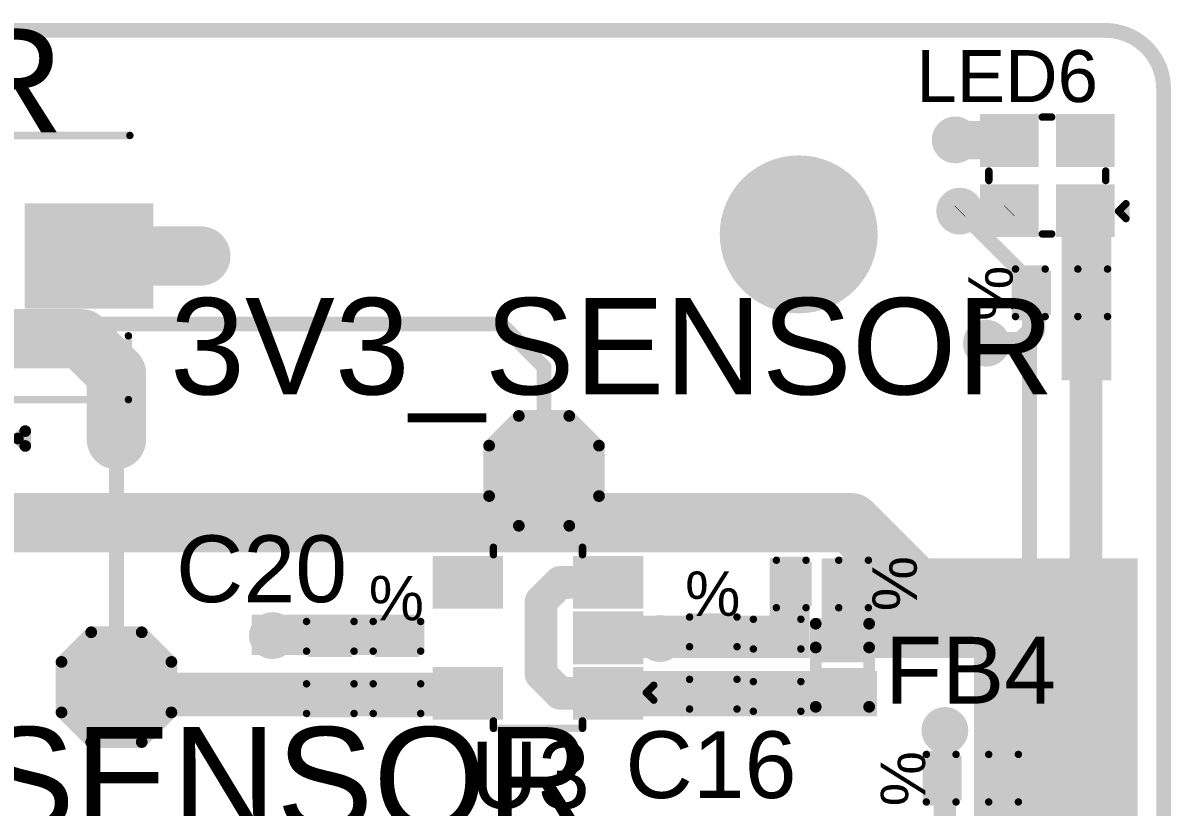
# Model space of a CAD drawing. Header units: millimetres. Extents: x -0.15 to 3.79, y -0.54 to 3.26.
# Drawn here: x 3.021 to 3.794, y 2.488 to 3.017 of the extents above; entities that cross this region are included whole.
import ezdxf

# ---------------------------------------------------------------- set-up
doc = ezdxf.new("R2010")
doc.units = ezdxf.units.MM
doc.header["$MEASUREMENT"] = 0
for name, color, linetype in [('BottomLayer', 5, 'Continuous'), ('BottomSolder', 6, 'Continuous'), ('Mechanical2', 216, 'Continuous'), ('MultiLayer', 9, 'Continuous'), ('PadHoleLayer', 156, 'Continuous'), ('TopLayer', 1, 'Continuous'), ('TopOverlay', 2, 'Continuous'), ('TopPaste', 8, 'Continuous'), ('TopSolder', 216, 'Continuous'), ('ViaHoleLayer', 16, 'Continuous')]:
    doc.layers.add(name, color=color, linetype=linetype)
doc.styles.add('Arial', font='arial.ttf', dxfattribs={"height": 0.2})

# ---------------------------------------------------------------- blocks, each defined once
blk = doc.blocks.new('T__________1')
at = {"layer": 'TopLayer'}
blk.add_hatch(color=1, dxfattribs=at).paths.add_polyline_path([(0.015, 0.03), (-0.015, 0.03), (-0.03, 0.015), (-0.03, -0.015), (-0.015, -0.03), (0.015, -0.03), (0.03, -0.015), (0.03, 0.015)])
at = {"layer": 'TopPaste'}
blk.add_hatch(color=8, dxfattribs=at).paths.add_polyline_path([(0.015, 0.03), (-0.015, 0.03), (-0.03, 0.015), (-0.03, -0.015), (-0.015, -0.03), (0.015, -0.03), (0.03, -0.015), (0.03, 0.015)])
at = {"layer": 'TopSolder'}
blk.add_hatch(color=216, dxfattribs=at).paths.add_polyline_path([(0.017, 0.034), (-0.017, 0.034), (-0.034, 0.017), (-0.034, -0.017), (-0.017, -0.034), (0.017, -0.034), (0.034, -0.017), (0.034, 0.017)])
at = {"layer": 'TopOverlay', "const_width": 0.00787}
for points in [[(-0.037, 0.017), (-0.017, 0.037)], [(-0.017, 0.037), (0.017, 0.037)], [(-0.017, 0.037), (0.017, 0.037)], [(0.017, 0.037), (0.037, 0.017)], [(-0.037, -0.017), (-0.037, 0.017)], [(0.037, -0.017), (0.037, 0.017)], [(-0.037, -0.017), (-0.017, -0.037)], [(0.017, -0.037), (0.037, -0.017)], [(-0.017, -0.037), (0.017, -0.037)], [(-0.017, -0.037), (0.017, -0.037)]]:
    blk.add_lwpolyline(points, dxfattribs=at)
at = {"layer": 'TopOverlay', "const_width": 0.00394}
for points in [[(-0.01897, 0.037, 1), (-0.01503, 0.037, 1)], [(-0.01897, 0.037, 1), (-0.01503, 0.037, 1)], [(-0.01897, 0.037, 1), (-0.01503, 0.037, 1)], [(0.01503, 0.037, 1), (0.01897, 0.037, 1)], [(0.01503, 0.037, 1), (0.01897, 0.037, 1)], [(0.01503, 0.037, 1), (0.01897, 0.037, 1)], [(-0.03897, 0.017, 1), (-0.03503, 0.017, 1)], [(-0.03897, 0.017, 1), (-0.03503, 0.017, 1)], [(0.03503, 0.017, 1), (0.03897, 0.017, 1)], [(0.03503, 0.017, 1), (0.03897, 0.017, 1)], [(-0.03897, -0.017, 1), (-0.03503, -0.017, 1)], [(-0.03897, -0.017, 1), (-0.03503, -0.017, 1)], [(0.03503, -0.017, 1), (0.03897, -0.017, 1)], [(0.03503, -0.017, 1), (0.03897, -0.017, 1)], [(-0.01897, -0.037, 1), (-0.01503, -0.037, 1)], [(-0.01897, -0.037, 1), (-0.01503, -0.037, 1)], [(-0.01897, -0.037, 1), (-0.01503, -0.037, 1)], [(0.01503, -0.037, 1), (0.01897, -0.037, 1)], [(0.01503, -0.037, 1), (0.01897, -0.037, 1)], [(0.01503, -0.037, 1), (0.01897, -0.037, 1)]]:
    blk.add_lwpolyline(points, format="xyb", close=True, dxfattribs=at)
blk = doc.blocks.new('C___0402_28')
at = {"layer": 'TopLayer'}
for points in [[(-0.0275, -0.0125), (-0.0275, 0.0125), (-0.0095, 0.0125), (-0.0095, -0.0125)], [(0.0095, -0.0125), (0.0095, 0.0125), (0.0275, 0.0125), (0.0275, -0.0125)]]:
    blk.add_hatch(color=1, dxfattribs=at).paths.add_polyline_path(points)
at = {"layer": 'TopPaste'}
for points in [[(-0.0275, -0.0125), (-0.0275, 0.0125), (-0.0095, 0.0125), (-0.0095, -0.0125)], [(0.0095, -0.0125), (0.0095, 0.0125), (0.0275, 0.0125), (0.0275, -0.0125)]]:
    blk.add_hatch(color=8, dxfattribs=at).paths.add_polyline_path(points)
at = {"layer": 'TopSolder'}
for points in [[(-0.02986, -0.01486), (-0.02986, 0.01486), (-0.00714, 0.01486), (-0.00714, -0.01486)], [(0.00714, -0.01486), (0.00714, 0.01486), (0.02986, 0.01486), (0.02986, -0.01486)]]:
    blk.add_hatch(color=216, dxfattribs=at).paths.add_polyline_path(points)
at = {"layer": 'TopOverlay', "const_width": 0.005}
for points in [[(-0.011, 0.016), (-0.031, 0.016)], [(-0.031, -0.016), (-0.031, 0.016)], [(0.031, 0.016), (0.011, 0.016)], [(0.031, -0.016), (0.031, 0.016)], [(-0.011, -0.016), (-0.031, -0.016)], [(0.031, -0.016), (0.011, -0.016)]]:
    blk.add_lwpolyline(points, dxfattribs=at)
at = {"layer": 'TopOverlay', "const_width": 0.0025}
for points in [[(-0.03225, 0.016, 1), (-0.02975, 0.016, 1)], [(-0.03225, 0.016, 1), (-0.02975, 0.016, 1)], [(-0.01225, 0.016, 1), (-0.00975, 0.016, 1)], [(0.00975, 0.016, 1), (0.01225, 0.016, 1)], [(0.02975, 0.016, 1), (0.03225, 0.016, 1)], [(0.02975, 0.016, 1), (0.03225, 0.016, 1)], [(-0.03225, -0.016, 1), (-0.02975, -0.016, 1)], [(-0.03225, -0.016, 1), (-0.02975, -0.016, 1)], [(-0.01225, -0.016, 1), (-0.00975, -0.016, 1)], [(0.00975, -0.016, 1), (0.01225, -0.016, 1)], [(0.02975, -0.016, 1), (0.03225, -0.016, 1)], [(0.02975, -0.016, 1), (0.03225, -0.016, 1)]]:
    blk.add_lwpolyline(points, format="xyb", close=True, dxfattribs=at)
blk = doc.blocks.new('C___0402_29')
at = {"layer": 'TopLayer'}
for points in [[(-0.0275, -0.0125), (-0.0275, 0.0125), (-0.0095, 0.0125), (-0.0095, -0.0125)], [(0.0095, -0.0125), (0.0095, 0.0125), (0.0275, 0.0125), (0.0275, -0.0125)]]:
    blk.add_hatch(color=1, dxfattribs=at).paths.add_polyline_path(points)
at = {"layer": 'TopPaste'}
for points in [[(-0.0275, -0.0125), (-0.0275, 0.0125), (-0.0095, 0.0125), (-0.0095, -0.0125)], [(0.0095, -0.0125), (0.0095, 0.0125), (0.0275, 0.0125), (0.0275, -0.0125)]]:
    blk.add_hatch(color=8, dxfattribs=at).paths.add_polyline_path(points)
at = {"layer": 'TopSolder'}
for points in [[(-0.02986, -0.01486), (-0.02986, 0.01486), (-0.00714, 0.01486), (-0.00714, -0.01486)], [(0.00714, -0.01486), (0.00714, 0.01486), (0.02986, 0.01486), (0.02986, -0.01486)]]:
    blk.add_hatch(color=216, dxfattribs=at).paths.add_polyline_path(points)
at = {"layer": 'TopOverlay', "const_width": 0.005}
for points in [[(-0.031, 0.016), (-0.011, 0.016)], [(-0.031, 0.016), (-0.031, -0.016)], [(0.011, 0.016), (0.031, 0.016)], [(0.031, 0.016), (0.031, -0.016)], [(-0.031, -0.016), (-0.011, -0.016)], [(0.011, -0.016), (0.031, -0.016)]]:
    blk.add_lwpolyline(points, dxfattribs=at)
at = {"layer": 'TopOverlay', "const_width": 0.0025}
for points in [[(-0.03225, 0.016, 1), (-0.02975, 0.016, 1)], [(-0.03225, 0.016, 1), (-0.02975, 0.016, 1)], [(-0.01225, 0.016, 1), (-0.00975, 0.016, 1)], [(0.00975, 0.016, 1), (0.01225, 0.016, 1)], [(0.02975, 0.016, 1), (0.03225, 0.016, 1)], [(0.02975, 0.016, 1), (0.03225, 0.016, 1)], [(-0.03225, -0.016, 1), (-0.02975, -0.016, 1)], [(-0.03225, -0.016, 1), (-0.02975, -0.016, 1)], [(-0.01225, -0.016, 1), (-0.00975, -0.016, 1)], [(0.00975, -0.016, 1), (0.01225, -0.016, 1)], [(0.02975, -0.016, 1), (0.03225, -0.016, 1)], [(0.02975, -0.016, 1), (0.03225, -0.016, 1)]]:
    blk.add_lwpolyline(points, format="xyb", close=True, dxfattribs=at)
blk = doc.blocks.new('SOT_25_5_55')
at = {"layer": 'TopLayer'}
for points in [[(-0.06693, 0.05118), (-0.02756, 0.05118), (-0.02756, 0.02362), (-0.06693, 0.02362)], [(0.02756, 0.05118), (0.06693, 0.05118), (0.06693, 0.02362), (0.02756, 0.02362)], [(-0.06693, 0.01378), (-0.02756, 0.01378), (-0.02756, -0.01378), (-0.06693, -0.01378)], [(-0.06693, -0.02362), (-0.02756, -0.02362), (-0.02756, -0.05118), (-0.06693, -0.05118)], [(0.02756, -0.02362), (0.06693, -0.02362), (0.06693, -0.05118), (0.02756, -0.05118)]]:
    blk.add_hatch(color=1, dxfattribs=at).paths.add_polyline_path(points)
at = {"layer": 'TopPaste'}
for points in [[(-0.06693, 0.05118), (-0.02756, 0.05118), (-0.02756, 0.02362), (-0.06693, 0.02362)], [(0.02756, 0.05118), (0.06693, 0.05118), (0.06693, 0.02362), (0.02756, 0.02362)], [(-0.06693, 0.01378), (-0.02756, 0.01378), (-0.02756, -0.01378), (-0.06693, -0.01378)], [(-0.06693, -0.02362), (-0.02756, -0.02362), (-0.02756, -0.05118), (-0.06693, -0.05118)], [(0.02756, -0.02362), (0.06693, -0.02362), (0.06693, -0.05118), (0.02756, -0.05118)]]:
    blk.add_hatch(color=8, dxfattribs=at).paths.add_polyline_path(points)
at = {"layer": 'TopSolder'}
for points in [[(-0.07093, 0.05518), (-0.02356, 0.05518), (-0.02356, 0.01962), (-0.07093, 0.01962)], [(0.02356, 0.05518), (0.07093, 0.05518), (0.07093, 0.01962), (0.02356, 0.01962)], [(-0.07093, 0.01778), (-0.02356, 0.01778), (-0.02356, -0.01778), (-0.07093, -0.01778)], [(-0.07093, -0.01962), (-0.02356, -0.01962), (-0.02356, -0.05518), (-0.07093, -0.05518)], [(0.02356, -0.01962), (0.07093, -0.01962), (0.07093, -0.05518), (0.02356, -0.05518)]]:
    blk.add_hatch(color=216, dxfattribs=at).paths.add_polyline_path(points)
at = {"layer": 'TopOverlay', "const_width": 0.005}
for points in [[(-0.03, 0.061), (-0.03, 0.056)], [(0.03, 0.061), (-0.03, 0.061)], [(0.03, 0.061), (0.03, 0.056)], [(-0.078, 0.042), (-0.078, 0.032)], [(-0.073, 0.037), (-0.078, 0.042)], [(-0.073, 0.037), (-0.078, 0.032)], [(-0.03, -0.056), (-0.03, -0.061)], [(0.03, -0.056), (0.03, -0.061)], [(0.03, -0.061), (-0.03, -0.061)]]:
    blk.add_lwpolyline(points, dxfattribs=at)
at = {"layer": 'TopOverlay', "const_width": 0.0025}
for points in [[(-0.03125, 0.061, 1), (-0.02875, 0.061, 1)], [(-0.03125, 0.061, 1), (-0.02875, 0.061, 1)], [(0.02875, 0.061, 1), (0.03125, 0.061, 1)], [(0.02875, 0.061, 1), (0.03125, 0.061, 1)], [(-0.03125, 0.056, 1), (-0.02875, 0.056, 1)], [(0.02875, 0.056, 1), (0.03125, 0.056, 1)], [(-0.07925, 0.042, 1), (-0.07675, 0.042, 1)], [(-0.07925, 0.042, 1), (-0.07675, 0.042, 1)], [(-0.07425, 0.037, 1), (-0.07175, 0.037, 1)], [(-0.07425, 0.037, 1), (-0.07175, 0.037, 1)], [(-0.07925, 0.032, 1), (-0.07675, 0.032, 1)], [(-0.07925, 0.032, 1), (-0.07675, 0.032, 1)], [(-0.03125, -0.056, 1), (-0.02875, -0.056, 1)], [(0.02875, -0.056, 1), (0.03125, -0.056, 1)], [(-0.03125, -0.061, 1), (-0.02875, -0.061, 1)], [(-0.03125, -0.061, 1), (-0.02875, -0.061, 1)], [(0.02875, -0.061, 1), (0.03125, -0.061, 1)], [(0.02875, -0.061, 1), (0.03125, -0.061, 1)]]:
    blk.add_lwpolyline(points, format="xyb", close=True, dxfattribs=at)
blk = doc.blocks.new('T__________128')
at = {"layer": 'TopLayer'}
blk.add_hatch(color=1, dxfattribs=at).paths.add_polyline_path([(0.015, 0.03), (-0.015, 0.03), (-0.03, 0.015), (-0.03, -0.015), (-0.015, -0.03), (0.015, -0.03), (0.03, -0.015), (0.03, 0.015)])
at = {"layer": 'TopPaste'}
blk.add_hatch(color=8, dxfattribs=at).paths.add_polyline_path([(0.015, 0.03), (-0.015, 0.03), (-0.03, 0.015), (-0.03, -0.015), (-0.015, -0.03), (0.015, -0.03), (0.03, -0.015), (0.03, 0.015)])
at = {"layer": 'TopSolder'}
blk.add_hatch(color=216, dxfattribs=at).paths.add_polyline_path([(0.017, 0.034), (-0.017, 0.034), (-0.034, 0.017), (-0.034, -0.017), (-0.017, -0.034), (0.017, -0.034), (0.034, -0.017), (0.034, 0.017)])
at = {"layer": 'TopOverlay', "const_width": 0.00787}
for points in [[(-0.037, 0.017), (-0.017, 0.037)], [(-0.017, 0.037), (0.017, 0.037)], [(-0.017, 0.037), (0.017, 0.037)], [(0.017, 0.037), (0.037, 0.017)], [(-0.037, -0.017), (-0.037, 0.017)], [(0.037, -0.017), (0.037, 0.017)], [(-0.037, -0.017), (-0.017, -0.037)], [(0.017, -0.037), (0.037, -0.017)], [(-0.017, -0.037), (0.017, -0.037)], [(-0.017, -0.037), (0.017, -0.037)]]:
    blk.add_lwpolyline(points, dxfattribs=at)
at = {"layer": 'TopOverlay', "const_width": 0.00394}
for points in [[(-0.01897, 0.037, 1), (-0.01503, 0.037, 1)], [(-0.01897, 0.037, 1), (-0.01503, 0.037, 1)], [(-0.01897, 0.037, 1), (-0.01503, 0.037, 1)], [(0.01503, 0.037, 1), (0.01897, 0.037, 1)], [(0.01503, 0.037, 1), (0.01897, 0.037, 1)], [(0.01503, 0.037, 1), (0.01897, 0.037, 1)], [(-0.03897, 0.017, 1), (-0.03503, 0.017, 1)], [(-0.03897, 0.017, 1), (-0.03503, 0.017, 1)], [(0.03503, 0.017, 1), (0.03897, 0.017, 1)], [(0.03503, 0.017, 1), (0.03897, 0.017, 1)], [(-0.03897, -0.017, 1), (-0.03503, -0.017, 1)], [(-0.03897, -0.017, 1), (-0.03503, -0.017, 1)], [(0.03503, -0.017, 1), (0.03897, -0.017, 1)], [(0.03503, -0.017, 1), (0.03897, -0.017, 1)], [(-0.01897, -0.037, 1), (-0.01503, -0.037, 1)], [(-0.01897, -0.037, 1), (-0.01503, -0.037, 1)], [(-0.01897, -0.037, 1), (-0.01503, -0.037, 1)], [(0.01503, -0.037, 1), (0.01897, -0.037, 1)], [(0.01503, -0.037, 1), (0.01897, -0.037, 1)], [(0.01503, -0.037, 1), (0.01897, -0.037, 1)]]:
    blk.add_lwpolyline(points, format="xyb", close=True, dxfattribs=at)
blk = doc.blocks.new('SK6812_EC20_130')
at = {"layer": 'TopLayer'}
for points in [[(-0.04134, 0.0374), (-0.00984, 0.0374), (-0.00984, 0.00984), (-0.04134, 0.00984)], [(0.00984, 0.0374), (0.04134, 0.0374), (0.04134, 0.00984), (0.00984, 0.00984)], [(-0.04134, -0.00984), (-0.00984, -0.00984), (-0.00984, -0.0374), (-0.04134, -0.0374)], [(0.00984, -0.00984), (0.04134, -0.00984), (0.04134, -0.0374), (0.00984, -0.0374)]]:
    blk.add_hatch(color=1, dxfattribs=at).paths.add_polyline_path(points)
at = {"layer": 'TopPaste'}
for points in [[(-0.04134, 0.0374), (-0.00984, 0.0374), (-0.00984, 0.00984), (-0.04134, 0.00984)], [(0.00984, 0.0374), (0.04134, 0.0374), (0.04134, 0.00984), (0.00984, 0.00984)], [(-0.04134, -0.00984), (-0.00984, -0.00984), (-0.00984, -0.0374), (-0.04134, -0.0374)], [(0.00984, -0.00984), (0.04134, -0.00984), (0.04134, -0.0374), (0.00984, -0.0374)]]:
    blk.add_hatch(color=8, dxfattribs=at).paths.add_polyline_path(points)
at = {"layer": 'TopSolder'}
for points in [[(-0.04534, 0.0414), (-0.00584, 0.0414), (-0.00584, 0.00584), (-0.04534, 0.00584)], [(0.00584, 0.0414), (0.04534, 0.0414), (0.04534, 0.00584), (0.00584, 0.00584)], [(-0.04534, -0.00584), (-0.00584, -0.00584), (-0.00584, -0.0414), (-0.04534, -0.0414)], [(0.00584, -0.00584), (0.04534, -0.00584), (0.04534, -0.0414), (0.00584, -0.0414)]]:
    blk.add_hatch(color=216, dxfattribs=at).paths.add_polyline_path(points)
at = {"layer": 'TopOverlay', "const_width": 0.005}
for points in [[(-0.00337, 0.03937), (0.003, 0.03937)], [(-0.03937, -0.00337), (-0.03937, 0.003)], [(0.03937, -0.00337), (0.03937, 0.003)], [(0.048, -0.024), (0.053, -0.019)], [(0.048, -0.024), (0.053, -0.029)], [(0.053, -0.029), (0.053, -0.019)], [(-0.00337, -0.03937), (0.003, -0.03937)]]:
    blk.add_lwpolyline(points, dxfattribs=at)
at = {"layer": 'TopOverlay', "const_width": 0.0025}
for points in [[(-0.00462, 0.03937, 1), (-0.00212, 0.03937, 1)], [(0.00175, 0.03937, 1), (0.00425, 0.03937, 1)], [(-0.04062, 0.003, 1), (-0.03812, 0.003, 1)], [(0.03812, 0.003, 1), (0.04062, 0.003, 1)], [(-0.04062, -0.00337, 1), (-0.03812, -0.00337, 1)], [(0.03812, -0.00337, 1), (0.04062, -0.00337, 1)], [(0.04675, -0.024, 1), (0.04925, -0.024, 1)], [(0.04675, -0.024, 1), (0.04925, -0.024, 1)], [(0.05175, -0.019, 1), (0.05425, -0.019, 1)], [(0.05175, -0.019, 1), (0.05425, -0.019, 1)], [(0.05175, -0.029, 1), (0.05425, -0.029, 1)], [(0.05175, -0.029, 1), (0.05425, -0.029, 1)], [(-0.00462, -0.03937, 1), (-0.00212, -0.03937, 1)], [(0.00175, -0.03937, 1), (0.00425, -0.03937, 1)]]:
    blk.add_lwpolyline(points, format="xyb", close=True, dxfattribs=at)
blk = doc.blocks.new('AFC01_S10FCC_00_144')
at = {"layer": 'TopLayer'}
for points in [[(-0.08268, 0.02717), (-0.09449, 0.02717), (-0.09449, 0.07835), (-0.08268, 0.07835)], [(-0.06299, 0.02717), (-0.0748, 0.02717), (-0.0748, 0.07835), (-0.06299, 0.07835)], [(-0.04331, 0.02717), (-0.05512, 0.02717), (-0.05512, 0.07835), (-0.04331, 0.07835)], [(-0.02362, 0.02717), (-0.03543, 0.02717), (-0.03543, 0.07835), (-0.02362, 0.07835)], [(-0.00394, 0.02717), (-0.01575, 0.02717), (-0.01575, 0.07835), (-0.00394, 0.07835)], [(0.01575, 0.02717), (0.00394, 0.02717), (0.00394, 0.07835), (0.01575, 0.07835)], [(0.03543, 0.02717), (0.02362, 0.02717), (0.02362, 0.07835), (0.03543, 0.07835)], [(0.05512, 0.02717), (0.04331, 0.02717), (0.04331, 0.07835), (0.05512, 0.07835)], [(0.0748, 0.02717), (0.06299, 0.02717), (0.06299, 0.07835), (0.0748, 0.07835)], [(0.09449, 0.02717), (0.08268, 0.02717), (0.08268, 0.07835), (0.09449, 0.07835)], [(-0.11614, -0.08425), (-0.19488, -0.08425), (-0.19488, -0.02126), (-0.11614, -0.02126)], [(0.11614, -0.02126), (0.19488, -0.02126), (0.19488, -0.08425), (0.11614, -0.08425)]]:
    blk.add_hatch(color=1, dxfattribs=at).paths.add_polyline_path(points)
at = {"layer": 'TopPaste'}
for points in [[(-0.08268, 0.02717), (-0.09449, 0.02717), (-0.09449, 0.07835), (-0.08268, 0.07835)], [(-0.06299, 0.02717), (-0.0748, 0.02717), (-0.0748, 0.07835), (-0.06299, 0.07835)], [(-0.04331, 0.02717), (-0.05512, 0.02717), (-0.05512, 0.07835), (-0.04331, 0.07835)], [(-0.02362, 0.02717), (-0.03543, 0.02717), (-0.03543, 0.07835), (-0.02362, 0.07835)], [(-0.00394, 0.02717), (-0.01575, 0.02717), (-0.01575, 0.07835), (-0.00394, 0.07835)], [(0.01575, 0.02717), (0.00394, 0.02717), (0.00394, 0.07835), (0.01575, 0.07835)], [(0.03543, 0.02717), (0.02362, 0.02717), (0.02362, 0.07835), (0.03543, 0.07835)], [(0.05512, 0.02717), (0.04331, 0.02717), (0.04331, 0.07835), (0.05512, 0.07835)], [(0.0748, 0.02717), (0.06299, 0.02717), (0.06299, 0.07835), (0.0748, 0.07835)], [(0.09449, 0.02717), (0.08268, 0.02717), (0.08268, 0.07835), (0.09449, 0.07835)], [(-0.11614, -0.08425), (-0.19488, -0.08425), (-0.19488, -0.02126), (-0.11614, -0.02126)], [(0.11614, -0.02126), (0.19488, -0.02126), (0.19488, -0.08425), (0.11614, -0.08425)]]:
    blk.add_hatch(color=8, dxfattribs=at).paths.add_polyline_path(points)
at = {"layer": 'TopSolder'}
for points in [[(-0.07868, 0.02317), (-0.09849, 0.02317), (-0.09849, 0.08235), (-0.07868, 0.08235)], [(-0.05899, 0.02317), (-0.0788, 0.02317), (-0.0788, 0.08235), (-0.05899, 0.08235)], [(-0.03931, 0.02317), (-0.05912, 0.02317), (-0.05912, 0.08235), (-0.03931, 0.08235)], [(-0.01962, 0.02317), (-0.03943, 0.02317), (-0.03943, 0.08235), (-0.01962, 0.08235)], [(0.00006, 0.02317), (-0.01975, 0.02317), (-0.01975, 0.08235), (0.00006, 0.08235)], [(0.01975, 0.02317), (-0.00006, 0.02317), (-0.00006, 0.08235), (0.01975, 0.08235)], [(0.03943, 0.02317), (0.01962, 0.02317), (0.01962, 0.08235), (0.03943, 0.08235)], [(0.05912, 0.02317), (0.03931, 0.02317), (0.03931, 0.08235), (0.05912, 0.08235)], [(0.0788, 0.02317), (0.05899, 0.02317), (0.05899, 0.08235), (0.0788, 0.08235)], [(0.09849, 0.02317), (0.07868, 0.02317), (0.07868, 0.08235), (0.09849, 0.08235)], [(-0.11214, -0.08825), (-0.19888, -0.08825), (-0.19888, -0.01726), (-0.11214, -0.01726)], [(0.11214, -0.01726), (0.19888, -0.01726), (0.19888, -0.08825), (0.11214, -0.08825)]]:
    blk.add_hatch(color=216, dxfattribs=at).paths.add_polyline_path(points)
at = {"layer": 'TopOverlay'}
for points, const_width in [([(-0.10749, 0.07022), (-0.11249, 0.07522)], 0.00787), ([(-0.11249, 0.07522), (-0.11249, 0.06522)], 0.00787), ([(-0.10749, 0.07022), (-0.11249, 0.06522)], 0.00787), ([(-0.102, 0.044), (-0.182, 0.044)], 0.005), ([(-0.182, 0.044), (-0.182, 0.001)], 0.005), ([(0.182, 0.044), (0.102, 0.044)], 0.005), ([(0.182, 0.044), (0.182, 0.001)], 0.005), ([(0.183, -0.134), (-0.183, -0.134)], 0.005)]:
    blk.add_lwpolyline(points, dxfattribs=dict(at, const_width=const_width))
for points, const_width in [([(-0.11446, 0.07522, 1), (-0.11052, 0.07522, 1)], 0.00394), ([(-0.11446, 0.07522, 1), (-0.11052, 0.07522, 1)], 0.00394), ([(-0.10946, 0.07022, 1), (-0.10552, 0.07022, 1)], 0.00394), ([(-0.10946, 0.07022, 1), (-0.10552, 0.07022, 1)], 0.00394), ([(-0.11446, 0.06522, 1), (-0.11052, 0.06522, 1)], 0.00394), ([(-0.11446, 0.06522, 1), (-0.11052, 0.06522, 1)], 0.00394), ([(-0.18325, 0.044, 1), (-0.18075, 0.044, 1)], 0.0025), ([(-0.18325, 0.044, 1), (-0.18075, 0.044, 1)], 0.0025), ([(-0.10325, 0.044, 1), (-0.10075, 0.044, 1)], 0.0025), ([(0.10075, 0.044, 1), (0.10325, 0.044, 1)], 0.0025), ([(0.18075, 0.044, 1), (0.18325, 0.044, 1)], 0.0025), ([(0.18075, 0.044, 1), (0.18325, 0.044, 1)], 0.0025), ([(-0.18325, 0.001, 1), (-0.18075, 0.001, 1)], 0.0025), ([(0.18075, 0.001, 1), (0.18325, 0.001, 1)], 0.0025), ([(-0.18425, -0.134, 1), (-0.18175, -0.134, 1)], 0.0025), ([(0.18175, -0.134, 1), (0.18425, -0.134, 1)], 0.0025)]:
    blk.add_lwpolyline(points, format="xyb", close=True, dxfattribs=dict(at, const_width=const_width))
blk.add_text('1', height=0.045, dxfattribs=at).set_placement((-0.092, -0.015))
blk = doc.blocks.new('IND_0402_147')
at = {"layer": 'TopLayer'}
for points in [[(-0.02165, 0.01181), (-0.00591, 0.01181), (-0.00591, -0.01181), (-0.02165, -0.01181)], [(0.00591, 0.01181), (0.02165, 0.01181), (0.02165, -0.01181), (0.00591, -0.01181)]]:
    blk.add_hatch(color=1, dxfattribs=at).paths.add_polyline_path(points)
at = {"layer": 'TopPaste'}
for points in [[(-0.02165, 0.01181), (-0.00591, 0.01181), (-0.00591, -0.01181), (-0.02165, -0.01181)], [(0.00591, 0.01181), (0.02165, 0.01181), (0.02165, -0.01181), (0.00591, -0.01181)]]:
    blk.add_hatch(color=8, dxfattribs=at).paths.add_polyline_path(points)
at = {"layer": 'TopSolder'}
for points in [[(-0.02565, 0.01581), (-0.00191, 0.01581), (-0.00191, -0.01581), (-0.02565, -0.01581)], [(0.00191, 0.01581), (0.02565, 0.01581), (0.02565, -0.01581), (0.00191, -0.01581)]]:
    blk.add_hatch(color=216, dxfattribs=at).paths.add_polyline_path(points)
at = {"layer": 'TopOverlay', "const_width": 0.00787}
for points in [[(-0.028, -0.018), (-0.028, 0.018)], [(-0.012, 0.018), (-0.028, 0.018)], [(0.028, 0.018), (-0.012, 0.018)], [(0.028, -0.018), (0.028, 0.018)], [(-0.012, -0.018), (-0.028, -0.018)], [(0.028, -0.018), (-0.012, -0.018)]]:
    blk.add_lwpolyline(points, dxfattribs=at)
at = {"layer": 'TopOverlay', "const_width": 0.00394}
for points in [[(-0.02997, 0.018, 1), (-0.02603, 0.018, 1)], [(-0.02997, 0.018, 1), (-0.02603, 0.018, 1)], [(-0.01397, 0.018, 1), (-0.01003, 0.018, 1)], [(-0.01397, 0.018, 1), (-0.01003, 0.018, 1)], [(0.02603, 0.018, 1), (0.02997, 0.018, 1)], [(0.02603, 0.018, 1), (0.02997, 0.018, 1)], [(-0.02997, -0.018, 1), (-0.02603, -0.018, 1)], [(-0.02997, -0.018, 1), (-0.02603, -0.018, 1)], [(-0.01397, -0.018, 1), (-0.01003, -0.018, 1)], [(-0.01397, -0.018, 1), (-0.01003, -0.018, 1)], [(0.02603, -0.018, 1), (0.02997, -0.018, 1)], [(0.02603, -0.018, 1), (0.02997, -0.018, 1)]]:
    blk.add_lwpolyline(points, format="xyb", close=True, dxfattribs=at)
blk = doc.blocks.new('C___0402_151')
at = {"layer": 'TopLayer'}
for points in [[(-0.0275, -0.0125), (-0.0275, 0.0125), (-0.0095, 0.0125), (-0.0095, -0.0125)], [(0.0095, -0.0125), (0.0095, 0.0125), (0.0275, 0.0125), (0.0275, -0.0125)]]:
    blk.add_hatch(color=1, dxfattribs=at).paths.add_polyline_path(points)
at = {"layer": 'TopPaste'}
for points in [[(-0.0275, -0.0125), (-0.0275, 0.0125), (-0.0095, 0.0125), (-0.0095, -0.0125)], [(0.0095, -0.0125), (0.0095, 0.0125), (0.0275, 0.0125), (0.0275, -0.0125)]]:
    blk.add_hatch(color=8, dxfattribs=at).paths.add_polyline_path(points)
at = {"layer": 'TopSolder'}
for points in [[(-0.02986, -0.01486), (-0.02986, 0.01486), (-0.00714, 0.01486), (-0.00714, -0.01486)], [(0.00714, -0.01486), (0.00714, 0.01486), (0.02986, 0.01486), (0.02986, -0.01486)]]:
    blk.add_hatch(color=216, dxfattribs=at).paths.add_polyline_path(points)
at = {"layer": 'TopOverlay', "const_width": 0.005}
for points in [[(-0.031, 0.016), (-0.031, -0.016)], [(-0.011, 0.016), (-0.031, 0.016)], [(0.031, 0.016), (0.011, 0.016)], [(0.031, 0.016), (0.031, -0.016)], [(-0.011, -0.016), (-0.031, -0.016)], [(0.031, -0.016), (0.011, -0.016)]]:
    blk.add_lwpolyline(points, dxfattribs=at)
at = {"layer": 'TopOverlay', "const_width": 0.0025}
for points in [[(-0.03225, 0.016, 1), (-0.02975, 0.016, 1)], [(-0.03225, 0.016, 1), (-0.02975, 0.016, 1)], [(-0.01225, 0.016, 1), (-0.00975, 0.016, 1)], [(0.00975, 0.016, 1), (0.01225, 0.016, 1)], [(0.02975, 0.016, 1), (0.03225, 0.016, 1)], [(0.02975, 0.016, 1), (0.03225, 0.016, 1)], [(-0.03225, -0.016, 1), (-0.02975, -0.016, 1)], [(-0.03225, -0.016, 1), (-0.02975, -0.016, 1)], [(-0.01225, -0.016, 1), (-0.00975, -0.016, 1)], [(0.00975, -0.016, 1), (0.01225, -0.016, 1)], [(0.02975, -0.016, 1), (0.03225, -0.016, 1)], [(0.02975, -0.016, 1), (0.03225, -0.016, 1)]]:
    blk.add_lwpolyline(points, format="xyb", close=True, dxfattribs=at)
blk = doc.blocks.new('C___0402_171')
at = {"layer": 'TopLayer'}
for points in [[(-0.0275, -0.0125), (-0.0275, 0.0125), (-0.0095, 0.0125), (-0.0095, -0.0125)], [(0.0095, -0.0125), (0.0095, 0.0125), (0.0275, 0.0125), (0.0275, -0.0125)]]:
    blk.add_hatch(color=1, dxfattribs=at).paths.add_polyline_path(points)
at = {"layer": 'TopPaste'}
for points in [[(-0.0275, -0.0125), (-0.0275, 0.0125), (-0.0095, 0.0125), (-0.0095, -0.0125)], [(0.0095, -0.0125), (0.0095, 0.0125), (0.0275, 0.0125), (0.0275, -0.0125)]]:
    blk.add_hatch(color=8, dxfattribs=at).paths.add_polyline_path(points)
at = {"layer": 'TopSolder'}
for points in [[(-0.02986, -0.01486), (-0.02986, 0.01486), (-0.00714, 0.01486), (-0.00714, -0.01486)], [(0.00714, -0.01486), (0.00714, 0.01486), (0.02986, 0.01486), (0.02986, -0.01486)]]:
    blk.add_hatch(color=216, dxfattribs=at).paths.add_polyline_path(points)
at = {"layer": 'TopOverlay', "const_width": 0.005}
for points in [[(-0.031, 0.016), (-0.011, 0.016)], [(-0.031, 0.016), (-0.031, -0.016)], [(0.011, 0.016), (0.031, 0.016)], [(0.031, 0.016), (0.031, -0.016)], [(-0.031, -0.016), (-0.011, -0.016)], [(0.011, -0.016), (0.031, -0.016)]]:
    blk.add_lwpolyline(points, dxfattribs=at)
at = {"layer": 'TopOverlay', "const_width": 0.0025}
for points in [[(-0.03225, 0.016, 1), (-0.02975, 0.016, 1)], [(-0.03225, 0.016, 1), (-0.02975, 0.016, 1)], [(-0.01225, 0.016, 1), (-0.00975, 0.016, 1)], [(0.00975, 0.016, 1), (0.01225, 0.016, 1)], [(0.02975, 0.016, 1), (0.03225, 0.016, 1)], [(0.02975, 0.016, 1), (0.03225, 0.016, 1)], [(-0.03225, -0.016, 1), (-0.02975, -0.016, 1)], [(-0.03225, -0.016, 1), (-0.02975, -0.016, 1)], [(-0.01225, -0.016, 1), (-0.00975, -0.016, 1)], [(0.00975, -0.016, 1), (0.01225, -0.016, 1)], [(0.02975, -0.016, 1), (0.03225, -0.016, 1)], [(0.02975, -0.016, 1), (0.03225, -0.016, 1)]]:
    blk.add_lwpolyline(points, format="xyb", close=True, dxfattribs=at)
blk = doc.blocks.new('C___0402_172')
at = {"layer": 'TopLayer'}
for points in [[(-0.0275, -0.0125), (-0.0275, 0.0125), (-0.0095, 0.0125), (-0.0095, -0.0125)], [(0.0095, -0.0125), (0.0095, 0.0125), (0.0275, 0.0125), (0.0275, -0.0125)]]:
    blk.add_hatch(color=1, dxfattribs=at).paths.add_polyline_path(points)
at = {"layer": 'TopPaste'}
for points in [[(-0.0275, -0.0125), (-0.0275, 0.0125), (-0.0095, 0.0125), (-0.0095, -0.0125)], [(0.0095, -0.0125), (0.0095, 0.0125), (0.0275, 0.0125), (0.0275, -0.0125)]]:
    blk.add_hatch(color=8, dxfattribs=at).paths.add_polyline_path(points)
at = {"layer": 'TopSolder'}
for points in [[(-0.02986, -0.01486), (-0.02986, 0.01486), (-0.00714, 0.01486), (-0.00714, -0.01486)], [(0.00714, -0.01486), (0.00714, 0.01486), (0.02986, 0.01486), (0.02986, -0.01486)]]:
    blk.add_hatch(color=216, dxfattribs=at).paths.add_polyline_path(points)
at = {"layer": 'TopOverlay', "const_width": 0.005}
for points in [[(-0.031, -0.016), (-0.031, 0.016)], [(-0.011, 0.016), (-0.031, 0.016)], [(0.031, 0.016), (0.011, 0.016)], [(0.031, -0.016), (0.031, 0.016)], [(-0.011, -0.016), (-0.031, -0.016)], [(0.031, -0.016), (0.011, -0.016)]]:
    blk.add_lwpolyline(points, dxfattribs=at)
at = {"layer": 'TopOverlay', "const_width": 0.0025}
for points in [[(-0.03225, 0.016, 1), (-0.02975, 0.016, 1)], [(-0.03225, 0.016, 1), (-0.02975, 0.016, 1)], [(-0.01225, 0.016, 1), (-0.00975, 0.016, 1)], [(0.00975, 0.016, 1), (0.01225, 0.016, 1)], [(0.02975, 0.016, 1), (0.03225, 0.016, 1)], [(0.02975, 0.016, 1), (0.03225, 0.016, 1)], [(-0.03225, -0.016, 1), (-0.02975, -0.016, 1)], [(-0.03225, -0.016, 1), (-0.02975, -0.016, 1)], [(-0.01225, -0.016, 1), (-0.00975, -0.016, 1)], [(0.00975, -0.016, 1), (0.01225, -0.016, 1)], [(0.02975, -0.016, 1), (0.03225, -0.016, 1)], [(0.02975, -0.016, 1), (0.03225, -0.016, 1)]]:
    blk.add_lwpolyline(points, format="xyb", close=True, dxfattribs=at)
blk = doc.blocks.new('C___0402_173')
at = {"layer": 'TopLayer'}
for points in [[(-0.0275, -0.0125), (-0.0275, 0.0125), (-0.0095, 0.0125), (-0.0095, -0.0125)], [(0.0095, -0.0125), (0.0095, 0.0125), (0.0275, 0.0125), (0.0275, -0.0125)]]:
    blk.add_hatch(color=1, dxfattribs=at).paths.add_polyline_path(points)
at = {"layer": 'TopPaste'}
for points in [[(-0.0275, -0.0125), (-0.0275, 0.0125), (-0.0095, 0.0125), (-0.0095, -0.0125)], [(0.0095, -0.0125), (0.0095, 0.0125), (0.0275, 0.0125), (0.0275, -0.0125)]]:
    blk.add_hatch(color=8, dxfattribs=at).paths.add_polyline_path(points)
at = {"layer": 'TopSolder'}
for points in [[(-0.02986, -0.01486), (-0.02986, 0.01486), (-0.00714, 0.01486), (-0.00714, -0.01486)], [(0.00714, -0.01486), (0.00714, 0.01486), (0.02986, 0.01486), (0.02986, -0.01486)]]:
    blk.add_hatch(color=216, dxfattribs=at).paths.add_polyline_path(points)
at = {"layer": 'TopOverlay', "const_width": 0.005}
for points in [[(-0.011, 0.016), (-0.031, 0.016)], [(-0.031, 0.016), (-0.031, -0.016)], [(0.031, 0.016), (0.011, 0.016)], [(0.031, 0.016), (0.031, -0.016)], [(-0.011, -0.016), (-0.031, -0.016)], [(0.031, -0.016), (0.011, -0.016)]]:
    blk.add_lwpolyline(points, dxfattribs=at)
at = {"layer": 'TopOverlay', "const_width": 0.0025}
for points in [[(-0.03225, 0.016, 1), (-0.02975, 0.016, 1)], [(-0.03225, 0.016, 1), (-0.02975, 0.016, 1)], [(-0.01225, 0.016, 1), (-0.00975, 0.016, 1)], [(0.00975, 0.016, 1), (0.01225, 0.016, 1)], [(0.02975, 0.016, 1), (0.03225, 0.016, 1)], [(0.02975, 0.016, 1), (0.03225, 0.016, 1)], [(-0.03225, -0.016, 1), (-0.02975, -0.016, 1)], [(-0.03225, -0.016, 1), (-0.02975, -0.016, 1)], [(-0.01225, -0.016, 1), (-0.00975, -0.016, 1)], [(0.00975, -0.016, 1), (0.01225, -0.016, 1)], [(0.02975, -0.016, 1), (0.03225, -0.016, 1)], [(0.02975, -0.016, 1), (0.03225, -0.016, 1)]]:
    blk.add_lwpolyline(points, format="xyb", close=True, dxfattribs=at)
blk = doc.blocks.new('C___0402_178')
at = {"layer": 'TopLayer'}
for points in [[(-0.0275, -0.0125), (-0.0275, 0.0125), (-0.0095, 0.0125), (-0.0095, -0.0125)], [(0.0095, -0.0125), (0.0095, 0.0125), (0.0275, 0.0125), (0.0275, -0.0125)]]:
    blk.add_hatch(color=1, dxfattribs=at).paths.add_polyline_path(points)
at = {"layer": 'TopPaste'}
for points in [[(-0.0275, -0.0125), (-0.0275, 0.0125), (-0.0095, 0.0125), (-0.0095, -0.0125)], [(0.0095, -0.0125), (0.0095, 0.0125), (0.0275, 0.0125), (0.0275, -0.0125)]]:
    blk.add_hatch(color=8, dxfattribs=at).paths.add_polyline_path(points)
at = {"layer": 'TopSolder'}
for points in [[(-0.02986, -0.01486), (-0.02986, 0.01486), (-0.00714, 0.01486), (-0.00714, -0.01486)], [(0.00714, -0.01486), (0.00714, 0.01486), (0.02986, 0.01486), (0.02986, -0.01486)]]:
    blk.add_hatch(color=216, dxfattribs=at).paths.add_polyline_path(points)
at = {"layer": 'TopOverlay', "const_width": 0.005}
for points in [[(-0.031, 0.016), (-0.031, -0.016)], [(-0.011, 0.016), (-0.031, 0.016)], [(0.031, 0.016), (0.011, 0.016)], [(0.031, 0.016), (0.031, -0.016)], [(-0.011, -0.016), (-0.031, -0.016)], [(0.031, -0.016), (0.011, -0.016)]]:
    blk.add_lwpolyline(points, dxfattribs=at)
at = {"layer": 'TopOverlay', "const_width": 0.0025}
for points in [[(-0.03225, 0.016, 1), (-0.02975, 0.016, 1)], [(-0.03225, 0.016, 1), (-0.02975, 0.016, 1)], [(-0.01225, 0.016, 1), (-0.00975, 0.016, 1)], [(0.00975, 0.016, 1), (0.01225, 0.016, 1)], [(0.02975, 0.016, 1), (0.03225, 0.016, 1)], [(0.02975, 0.016, 1), (0.03225, 0.016, 1)], [(-0.03225, -0.016, 1), (-0.02975, -0.016, 1)], [(-0.03225, -0.016, 1), (-0.02975, -0.016, 1)], [(-0.01225, -0.016, 1), (-0.00975, -0.016, 1)], [(0.00975, -0.016, 1), (0.01225, -0.016, 1)], [(0.02975, -0.016, 1), (0.03225, -0.016, 1)], [(0.02975, -0.016, 1), (0.03225, -0.016, 1)]]:
    blk.add_lwpolyline(points, format="xyb", close=True, dxfattribs=at)

msp = doc.modelspace()

# ---------------------------------------------------------------- hatches: boundary and pattern name
at = {"layer": 'BottomLayer'}
h = msp.add_hatch(color=5, dxfattribs=at)
edge = h.paths.add_edge_path()
edge.add_arc((3.649, 2.938), 0.01181, 0, 360)
h = msp.add_hatch(color=5, dxfattribs=at)
edge = h.paths.add_edge_path()
edge.add_arc((3.54355, 2.87436), 0.04921, 0, 360)
h = msp.add_hatch(color=5, dxfattribs=at)
edge = h.paths.add_edge_path()
edge.add_arc((3.652, 2.89), 0.01181, 0, 360)
h = msp.add_hatch(color=5, dxfattribs=at)
edge = h.paths.add_edge_path()
edge.add_arc((3.14076, 2.85976), 0.01181, 0, 360)
h = msp.add_hatch(color=5, dxfattribs=at)
edge = h.paths.add_edge_path()
edge.add_arc((3.67, 2.801), 0.01181, 0, 360)
h = msp.add_hatch(color=5, dxfattribs=at)
edge = h.paths.add_edge_path()
edge.add_arc((3.737, 2.79), 0.01181, 0, 360)
h = msp.add_hatch(color=5, dxfattribs=at)
edge = h.paths.add_edge_path()
edge.add_arc((3.08394, 2.73606), 0.01181, 0, 360)
h = msp.add_hatch(color=5, dxfattribs=at)
edge = h.paths.add_edge_path()
edge.add_arc((3.63, 2.629), 0.01181, 0, 360)
h = msp.add_hatch(color=5, dxfattribs=at)
edge = h.paths.add_edge_path()
edge.add_arc((3.189, 2.604), 0.01181, 0, 360)
h = msp.add_hatch(color=5, dxfattribs=at)
edge = h.paths.add_edge_path()
edge.add_arc((3.45, 2.602), 0.01181, 0, 360)
h = msp.add_hatch(color=5, dxfattribs=at)
edge = h.paths.add_edge_path()
edge.add_arc((3.64202, 2.54007), 0.01181, 0, 360)
at = {"layer": 'BottomSolder'}
h = msp.add_hatch(color=6, dxfattribs=at)
edge = h.paths.add_edge_path()
edge.add_arc((3.649, 2.938), 0.01581, 0, 360)
h = msp.add_hatch(color=6, dxfattribs=at)
edge = h.paths.add_edge_path()
edge.add_arc((3.54355, 2.87436), 0.05321, 0, 360)
h = msp.add_hatch(color=6, dxfattribs=at)
edge = h.paths.add_edge_path()
edge.add_arc((3.652, 2.89), 0.01581, 0, 360)
h = msp.add_hatch(color=6, dxfattribs=at)
edge = h.paths.add_edge_path()
edge.add_arc((3.14076, 2.85976), 0.01581, 0, 360)
h = msp.add_hatch(color=6, dxfattribs=at)
edge = h.paths.add_edge_path()
edge.add_arc((3.67, 2.801), 0.01581, 0, 360)
h = msp.add_hatch(color=6, dxfattribs=at)
edge = h.paths.add_edge_path()
edge.add_arc((3.737, 2.79), 0.01581, 0, 360)
h = msp.add_hatch(color=6, dxfattribs=at)
edge = h.paths.add_edge_path()
edge.add_arc((3.08394, 2.73606), 0.01581, 0, 360)
h = msp.add_hatch(color=6, dxfattribs=at)
edge = h.paths.add_edge_path()
edge.add_arc((3.63, 2.629), 0.01581, 0, 360)
h = msp.add_hatch(color=6, dxfattribs=at)
edge = h.paths.add_edge_path()
edge.add_arc((3.189, 2.604), 0.01581, 0, 360)
h = msp.add_hatch(color=6, dxfattribs=at)
edge = h.paths.add_edge_path()
edge.add_arc((3.45, 2.602), 0.01581, 0, 360)
h = msp.add_hatch(color=6, dxfattribs=at)
edge = h.paths.add_edge_path()
edge.add_arc((3.64202, 2.54007), 0.01581, 0, 360)
at = {"layer": 'MultiLayer'}
h = msp.add_hatch(color=9, dxfattribs=at)
edge = h.paths.add_edge_path()
edge.add_arc((3.54355, 2.87436), 0.04921, 0, 360)
at = {"layer": 'PadHoleLayer'}
h = msp.add_hatch(color=156, dxfattribs=at)
edge = h.paths.add_edge_path()
edge.add_arc((3.54355, 2.87436), 0.04921, 0, 360)
at = {"layer": 'TopLayer'}
h = msp.add_hatch(color=1, dxfattribs=at)
edge = h.paths.add_edge_path()
edge.add_arc((3.649, 2.938), 0.01181, 0, 360)
h = msp.add_hatch(color=1, dxfattribs=at)
edge = h.paths.add_edge_path()
edge.add_arc((3.54355, 2.87436), 0.04921, 0, 360)
h = msp.add_hatch(color=1, dxfattribs=at)
edge = h.paths.add_edge_path()
edge.add_arc((3.652, 2.89), 0.01181, 0, 360)
for points in [[(3.72072, 2.776), (3.75418, 2.776), (3.75418, 2.90635), (3.72072, 2.90635)], [(3.524, 2.61), (3.551, 2.61), (3.551, 2.656), (3.524, 2.656)], [(3.559, 2.58893), (3.772, 2.58893), (3.772, 2.656), (3.559, 2.656)], [(3.175, 2.591), (3.287, 2.591), (3.287, 2.618), (3.175, 2.618)], [(3.39492, 2.58893), (3.551, 2.58893), (3.551, 2.61747), (3.39492, 2.61747)], [(3.66166, 2.384), (3.772, 2.384), (3.772, 2.598), (3.66166, 2.598)], [(3.06236, 2.54956), (3.343, 2.54956), (3.343, 2.579), (3.06236, 2.579)], [(3.39492, 2.54956), (3.59639, 2.54956), (3.59639, 2.58007), (3.39492, 2.58007)]]:
    msp.add_hatch(color=1, dxfattribs=at).paths.add_polyline_path(points)
h = msp.add_hatch(color=1, dxfattribs=at)
edge = h.paths.add_edge_path()
edge.add_arc((3.14076, 2.85976), 0.01181, 0, 360)
h = msp.add_hatch(color=1, dxfattribs=at)
edge = h.paths.add_edge_path()
edge.add_arc((3.67, 2.801), 0.01181, 0, 360)
h = msp.add_hatch(color=1, dxfattribs=at)
edge = h.paths.add_edge_path()
edge.add_arc((3.737, 2.79), 0.01181, 0, 360)
h = msp.add_hatch(color=1, dxfattribs=at)
edge = h.paths.add_edge_path()
edge.add_arc((3.08394, 2.73606), 0.01181, 0, 360)
h = msp.add_hatch(color=1, dxfattribs=at)
edge = h.paths.add_edge_path()
edge.add_arc((3.63, 2.629), 0.01181, 0, 360)
h = msp.add_hatch(color=1, dxfattribs=at)
edge = h.paths.add_edge_path()
edge.add_arc((3.189, 2.604), 0.01181, 0, 360)
h = msp.add_hatch(color=1, dxfattribs=at)
edge = h.paths.add_edge_path()
edge.add_arc((3.45, 2.602), 0.01181, 0, 360)
h = msp.add_hatch(color=1, dxfattribs=at)
edge = h.paths.add_edge_path()
edge.add_arc((3.64202, 2.54007), 0.01181, 0, 360)
at = {"layer": 'TopSolder'}
h = msp.add_hatch(color=216, dxfattribs=at)
edge = h.paths.add_edge_path()
edge.add_arc((3.649, 2.938), 0.01581, 0, 360)
h = msp.add_hatch(color=216, dxfattribs=at)
edge = h.paths.add_edge_path()
edge.add_arc((3.54355, 2.87436), 0.05321, 0, 360)
h = msp.add_hatch(color=216, dxfattribs=at)
edge = h.paths.add_edge_path()
edge.add_arc((3.652, 2.89), 0.01581, 0, 360)
h = msp.add_hatch(color=216, dxfattribs=at)
edge = h.paths.add_edge_path()
edge.add_arc((3.14076, 2.85976), 0.01581, 0, 360)
h = msp.add_hatch(color=216, dxfattribs=at)
edge = h.paths.add_edge_path()
edge.add_arc((3.67, 2.801), 0.01581, 0, 360)
h = msp.add_hatch(color=216, dxfattribs=at)
edge = h.paths.add_edge_path()
edge.add_arc((3.737, 2.79), 0.01581, 0, 360)
h = msp.add_hatch(color=216, dxfattribs=at)
edge = h.paths.add_edge_path()
edge.add_arc((3.08394, 2.73606), 0.01581, 0, 360)
h = msp.add_hatch(color=216, dxfattribs=at)
edge = h.paths.add_edge_path()
edge.add_arc((3.63, 2.629), 0.01581, 0, 360)
h = msp.add_hatch(color=216, dxfattribs=at)
edge = h.paths.add_edge_path()
edge.add_arc((3.189, 2.604), 0.01581, 0, 360)
h = msp.add_hatch(color=216, dxfattribs=at)
edge = h.paths.add_edge_path()
edge.add_arc((3.45, 2.602), 0.01581, 0, 360)
h = msp.add_hatch(color=216, dxfattribs=at)
edge = h.paths.add_edge_path()
edge.add_arc((3.64202, 2.54007), 0.01581, 0, 360)
at = {"layer": 'ViaHoleLayer'}
h = msp.add_hatch(color=16, dxfattribs=at)
edge = h.paths.add_edge_path()
edge.add_arc((3.649, 2.938), 0.00591, 0, 360)
h = msp.add_hatch(color=16, dxfattribs=at)
edge = h.paths.add_edge_path()
edge.add_arc((3.652, 2.89), 0.00591, 0, 360)
h = msp.add_hatch(color=16, dxfattribs=at)
edge = h.paths.add_edge_path()
edge.add_arc((3.14076, 2.85976), 0.00591, 0, 360)
h = msp.add_hatch(color=16, dxfattribs=at)
edge = h.paths.add_edge_path()
edge.add_arc((3.67, 2.801), 0.00591, 0, 360)
h = msp.add_hatch(color=16, dxfattribs=at)
edge = h.paths.add_edge_path()
edge.add_arc((3.737, 2.79), 0.00591, 0, 360)
h = msp.add_hatch(color=16, dxfattribs=at)
edge = h.paths.add_edge_path()
edge.add_arc((3.08394, 2.73606), 0.00591, 0, 360)
h = msp.add_hatch(color=16, dxfattribs=at)
edge = h.paths.add_edge_path()
edge.add_arc((3.63, 2.629), 0.00591, 0, 360)
h = msp.add_hatch(color=16, dxfattribs=at)
edge = h.paths.add_edge_path()
edge.add_arc((3.189, 2.604), 0.00591, 0, 360)
h = msp.add_hatch(color=16, dxfattribs=at)
edge = h.paths.add_edge_path()
edge.add_arc((3.45, 2.602), 0.00591, 0, 360)
h = msp.add_hatch(color=16, dxfattribs=at)
edge = h.paths.add_edge_path()
edge.add_arc((3.64202, 2.54007), 0.00591, 0, 360)

# ---------------------------------------------------------------- linework, layer by layer
at = {"layer": 'BottomLayer'}
for points, const_width in [([(3.652, 2.89), (3.699, 2.843)], 0.01), ([(3.699, 2.355), (3.699, 2.843)], 0.01), ([(2.629, 2.804), (3.06051, 2.804)], 0.04), ([(3.06051, 2.804), (3.08394, 2.78057)], 0.04), ([(3.08394, 2.73606), (3.08394, 2.78057)], 0.04), ([(3.737, 2.23183), (3.737, 2.79)], 0.022), ([(2.88372, 2.68), (3.579, 2.68)], 0.04), ([(3.579, 2.68), (3.63, 2.629)], 0.04)]:
    msp.add_lwpolyline(points, dxfattribs=dict(at, const_width=const_width))
for points, const_width in [([(3.6495, 2.89, 1), (3.6545, 2.89, 1)], 0.005), ([(3.6965, 2.843, 1), (3.7015, 2.843, 1)], 0.005), ([(3.6965, 2.843, 1), (3.7015, 2.843, 1)], 0.005), ([(3.05051, 2.804, 1), (3.07051, 2.804, 1)], 0.02), ([(3.05051, 2.804, 1), (3.07051, 2.804, 1)], 0.02), ([(3.07394, 2.78057, 1), (3.09394, 2.78057, 1)], 0.02), ([(3.07394, 2.78057, 1), (3.09394, 2.78057, 1)], 0.02), ([(3.7315, 2.79, 1), (3.7425, 2.79, 1)], 0.011), ([(3.07394, 2.73606, 1), (3.09394, 2.73606, 1)], 0.02), ([(3.569, 2.68, 1), (3.589, 2.68, 1)], 0.02), ([(3.569, 2.68, 1), (3.589, 2.68, 1)], 0.02), ([(3.62, 2.629, 1), (3.64, 2.629, 1)], 0.02)]:
    msp.add_lwpolyline(points, format="xyb", close=True, dxfattribs=dict(at, const_width=const_width))
at = {"layer": 'Mechanical2', "const_width": 0.01}
for points in [[(-0.10827, 3.01181), (3.75, 3.01181)], [(3.78937, -0.49213), (3.78937, 2.97244)]]:
    msp.add_lwpolyline(points, dxfattribs=at)
at = {"layer": 'Mechanical2', "const_width": 0.005}
for points in [[(3.7475, 3.01181, 1), (3.7525, 3.01181, 1)], [(3.7475, 3.01181, 1), (3.7525, 3.01181, 1)], [(3.78687, 2.97244, 1), (3.79187, 2.97244, 1)], [(3.78687, 2.97244, 1), (3.79187, 2.97244, 1)]]:
    msp.add_lwpolyline(points, format="xyb", close=True, dxfattribs=at)
at = {"layer": 'Mechanical2', "const_width": 0.01}
msp.add_lwpolyline([(3.75, 3.01181, -0.414214), (3.78937, 2.97244)], format="xyb", dxfattribs=at)
at = {"layer": 'TopLayer'}
for points, const_width in [([(3.64919, 2.93781), (3.68522, 2.93781)], 0.026), ([(3.649, 2.938), (3.64919, 2.93781)], 0.022), ([(3.68522, 2.93781), (3.68541, 2.93762)], 0.022), ([(3.65219, 2.89019), (3.68522, 2.89019)], 0.016), ([(3.652, 2.89), (3.65219, 2.89019)], 0.01), ([(3.68522, 2.89019), (3.68541, 2.89038)], 0.01), ([(3.06551, 2.85976), (3.14076, 2.85976)], 0.04), ([(3.70209, 2.80979), (3.70209, 2.83499)], 0.015), ([(2.877, 2.814), (3.343, 2.814)], 0.01), ([(3.343, 2.814), (3.372, 2.785)], 0.01), ([(3.69331, 2.801), (3.70209, 2.80979)], 0.015), ([(3.67, 2.801), (3.69331, 2.801)], 0.015), ([(2.88633, 2.79547), (3.06959, 2.79547)], 0.01), ([(3.06959, 2.79547), (3.08394, 2.78112)], 0.01), ([(3.08394, 2.73606), (3.08394, 2.78112)], 0.01), ([(3.372, 2.715), (3.372, 2.785)], 0.01), ([(3.08394, 2.56924), (3.08394, 2.73606)], 0.01), ([(3.37, 2.62701), (3.38289, 2.6399)], 0.022), ([(3.38289, 2.6399), (3.41513, 2.6399)], 0.022), ([(3.37, 2.57798), (3.37, 2.62701)], 0.022), ([(3.188, 2.604), (3.189, 2.603)], 0.022), ([(3.188, 2.604), (3.189, 2.604)], 0.022), ([(3.37, 2.57798), (3.38289, 2.56509)], 0.022), ([(3.38289, 2.56509), (3.41513, 2.56509)], 0.022), ([(3.08394, 2.5635), (3.08394, 2.56924)], 0.01), ([(3.64202, 2.46902), (3.64202, 2.54007)], 0.015)]:
    msp.add_lwpolyline(points, dxfattribs=dict(at, const_width=const_width))
for points, const_width in [([(3.64269, 2.93781, 1), (3.65569, 2.93781, 1)], 0.013), ([(3.6435, 2.938, 1), (3.6545, 2.938, 1)], 0.011), ([(3.64369, 2.93781, 1), (3.65469, 2.93781, 1)], 0.011), ([(3.67872, 2.93781, 1), (3.69172, 2.93781, 1)], 0.013), ([(3.67972, 2.93781, 1), (3.69072, 2.93781, 1)], 0.011), ([(3.67991, 2.93762, 1), (3.69091, 2.93762, 1)], 0.011), ([(3.64819, 2.89019, 1), (3.65619, 2.89019, 1)], 0.008), ([(3.6495, 2.89, 1), (3.6545, 2.89, 1)], 0.005), ([(3.64969, 2.89019, 1), (3.65469, 2.89019, 1)], 0.005), ([(3.68122, 2.89019, 1), (3.68922, 2.89019, 1)], 0.008), ([(3.68272, 2.89019, 1), (3.68772, 2.89019, 1)], 0.005), ([(3.68291, 2.89038, 1), (3.68791, 2.89038, 1)], 0.005), ([(3.05551, 2.85976, 1), (3.07551, 2.85976, 1)], 0.02), ([(3.13076, 2.85976, 1), (3.15076, 2.85976, 1)], 0.02), ([(3.69834, 2.83499, 1), (3.70584, 2.83499, 1)], 0.0075), ([(3.3405, 2.814, 1), (3.3455, 2.814, 1)], 0.005), ([(3.3405, 2.814, 1), (3.3455, 2.814, 1)], 0.005), ([(3.69834, 2.80979, 1), (3.70584, 2.80979, 1)], 0.0075), ([(3.69834, 2.80979, 1), (3.70584, 2.80979, 1)], 0.0075), ([(3.66625, 2.801, 1), (3.67375, 2.801, 1)], 0.0075), ([(3.68956, 2.801, 1), (3.69706, 2.801, 1)], 0.0075), ([(3.68956, 2.801, 1), (3.69706, 2.801, 1)], 0.0075), ([(3.06709, 2.79547, 1), (3.07209, 2.79547, 1)], 0.005), ([(3.06709, 2.79547, 1), (3.07209, 2.79547, 1)], 0.005), ([(3.08144, 2.78112, 1), (3.08644, 2.78112, 1)], 0.005), ([(3.08144, 2.78112, 1), (3.08644, 2.78112, 1)], 0.005), ([(3.3695, 2.785, 1), (3.3745, 2.785, 1)], 0.005), ([(3.3695, 2.785, 1), (3.3745, 2.785, 1)], 0.005), ([(3.08144, 2.73606, 1), (3.08644, 2.73606, 1)], 0.005), ([(3.08144, 2.73606, 1), (3.08644, 2.73606, 1)], 0.005), ([(3.3695, 2.715, 1), (3.3745, 2.715, 1)], 0.005), ([(3.37739, 2.6399, 1), (3.38839, 2.6399, 1)], 0.011), ([(3.37739, 2.6399, 1), (3.38839, 2.6399, 1)], 0.011), ([(3.40963, 2.6399, 1), (3.42063, 2.6399, 1)], 0.011), ([(3.3645, 2.62701, 1), (3.3755, 2.62701, 1)], 0.011), ([(3.3645, 2.62701, 1), (3.3755, 2.62701, 1)], 0.011), ([(3.1825, 2.604, 1), (3.1935, 2.604, 1)], 0.011), ([(3.1825, 2.604, 1), (3.1935, 2.604, 1)], 0.011), ([(3.1835, 2.604, 1), (3.1945, 2.604, 1)], 0.011), ([(3.1835, 2.603, 1), (3.1945, 2.603, 1)], 0.011), ([(3.3645, 2.57798, 1), (3.3755, 2.57798, 1)], 0.011), ([(3.3645, 2.57798, 1), (3.3755, 2.57798, 1)], 0.011), ([(3.37739, 2.56509, 1), (3.38839, 2.56509, 1)], 0.011), ([(3.37739, 2.56509, 1), (3.38839, 2.56509, 1)], 0.011), ([(3.40963, 2.56509, 1), (3.42063, 2.56509, 1)], 0.011), ([(3.08144, 2.56924, 1), (3.08644, 2.56924, 1)], 0.005), ([(3.08144, 2.56924, 1), (3.08644, 2.56924, 1)], 0.005), ([(3.08144, 2.5635, 1), (3.08644, 2.5635, 1)], 0.005), ([(3.63827, 2.54007, 1), (3.64577, 2.54007, 1)], 0.0075)]:
    msp.add_lwpolyline(points, format="xyb", close=True, dxfattribs=dict(at, const_width=const_width))

# ---------------------------------------------------------------- block references
for name, p in [('SK6812_EC20_130', (3.711, 2.914)), ('T__________128', (3.372, 2.715)), ('T__________1', (3.08394, 2.56924))]:
    msp.add_blockref(name, p)
for name, p, rotation in [('AFC01_S10FCC_00_144', (2.91, 2.807), 180), ('C___0402_151', (3.72059, 2.83499), 180), ('SOT_25_5_55', (3.36789, 2.6025), 180), ('C___0402_173', (3.5595, 2.63878), 180), ('C___0402_28', (3.228, 2.5825), 270), ('C___0402_171', (3.27289, 2.5825), 90), ('C___0402_172', (3.486, 2.5855), 270), ('C___0402_29', (3.529, 2.584), 90), ('IND_0402_147', (3.573, 2.584), 270), ('C___0402_178', (3.66053, 2.50791), 180)]:
    msp.add_blockref(name, p, dxfattribs=dict(rotation=rotation))

# ---------------------------------------------------------------- texts
at = {"layer": 'TopOverlay', "style": 'Arial'}
for s, height, rotation, p in [('RADAR', 0.07, 360, (2.706, 2.94312)), ('%', 0.03, 90, (3.68777, 2.81599)), ('3V3_SENSOR', 0.065, 360, (3.12, 2.76648)), ('%', 0.03, 270, (3.59315, 2.65761)), ('%', 0.03, 360, (3.25389, 2.61426)), ('1V8_SENSOR', 0.07, 360, (2.76232, 2.47236)), ('%', 0.03, 90, (3.62877, 2.48891))]:
    msp.add_text(s, height=height, rotation=rotation, dxfattribs=at).set_placement(p)
for s, height, p in [('LED6', 0.035, (3.62285, 2.96351)), ('C20', 0.045, (3.12402, 2.62651)), ('%', 0.03, (3.467, 2.61726)), ('FB4', 0.045, (3.60168, 2.55817)), ('C16', 0.045, (3.42677, 2.49451)), ('U3', 0.045, (3.32251, 2.48751))]:
    msp.add_text(s, height=height, dxfattribs=at).set_placement(p)

doc.saveas('drawing.dxf')
